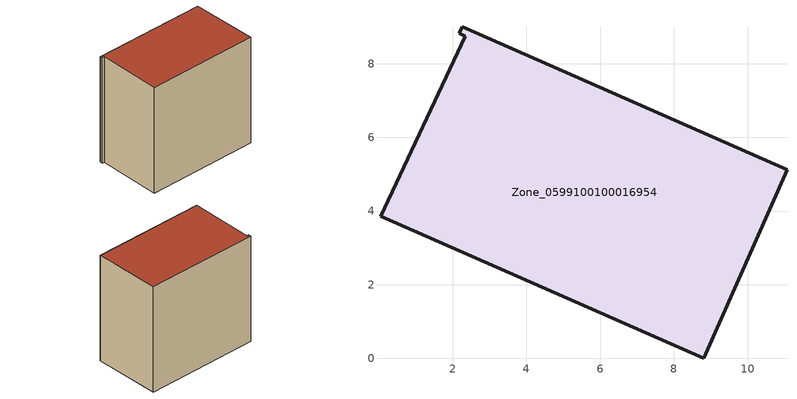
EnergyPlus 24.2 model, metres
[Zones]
Zone_0599100100016954
 floor ground (C_G): 0.04,3.86 2.34,8.75 2.18,8.82 2.26,9.01 11.07,5.12 8.81,0 z0
 wall outside (C_F): 8.81,0 11.07,5.12 2.26,9.01 2.18,8.82 2.34,8.75 0.04,3.86 8.81,0 z0:9.14
 roof outside (C_R): 2.34,8.75 0.04,3.86 8.81,0 11.07,5.12 2.26,9.01 2.18,8.82 z9.14
[BUILDING]
Pand.0599100100016954: North Axis=0; Terrain=City; Loads Convergence Tolerance Value=0.04; Temperature Convergence Tolerance Value=0.4; Solar Distribution=FullExterior; Maximum Number of Warmup Days=25; Minimum Number of Warmup Days=1
[Site:Location]
Rotterdam.The.Hague.AP_ZH_NLD Design_Conditions: Latitude=51.96; Longitude=4.45; Time Zone=1; Elevation=-4.5
[SITE:GROUNDTEMPERATURE:BUILDINGSURFACE]
18, 18, 18, 18, 18, 18, 18, 18, 18, 18, 18, 18
[MATERIAL] Thermal Absorptance=0.9; Solar Absorptance=0.7; Visible Absorptance=0.7
Name | Roughness | Thickness | Conductivity | Density | Specific Heat
G.TI.2015-2018 | MediumSmooth | 0.15 | 0.0428571 | 540 | 1210
F.TI.2015-2018 | Rough | 0.3 | 0.0666667 | 1920 | 840
R.TI.2015-2018 | MediumRough | 0.2 | 0.0333333 | 1500 | 1000
[CONSTRUCTION]
C_G: G.TI.2015-2018
C_F: F.TI.2015-2018
C_R: R.TI.2015-2018
[ZONE]
Zone_0599100100016954: Type=1; Multiplier=1; Ceiling Height=Autocalculate; Volume=Autocalculate; Floor Area=autocalculate; Part of Total Floor Area=Yes
[ZONEINFILTRATION:DESIGNFLOWRATE]
Infil_Zone_0599100100016954: Zone or ZoneList or Space or SpaceList=Zone_0599100100016954; Schedule=AlwaysOn; Design Flow Rate Calculation Method=Flow/Area; Flow Rate per Floor Area=0.0015; Constant Term Coefficient=1; Temperature Term Coefficient=0; Velocity Term Coefficient=0; Velocity Squared Term Coefficient=0
[HVACTEMPLATE:ZONE:IDEALLOADSAIRSYSTEM]
Zone_0599100100016954: Maximum Heating Supply Air Temperature=50; Minimum Cooling Supply Air Temperature=13; Maximum Heating Supply Air Humidity Ratio=0.0156; Minimum Cooling Supply Air Humidity Ratio=0.0077; Heating Limit=NoLimit; Cooling Limit=NoLimit; Dehumidification Control Type=ConstantSensibleHeatRatio; Cooling Sensible Heat Ratio=0.7; Dehumidification Setpoint=60; Humidification Control Type=None; Humidification Setpoint=30; Outdoor Air Method=None; Outdoor Air Flow Rate per Person=0.00944; Outdoor Air Flow Rate per Zone Floor Area=0; Outdoor Air Flow Rate per Zone=0; Demand Controlled Ventilation Type=None; Outdoor Air Economizer Type=NoEconomizer; Heat Recovery Type=None; Sensible Heat Recovery Effectiveness=0.7; Latent Heat Recovery Effectiveness=0.65
[ZONECONTROL:THERMOSTAT]
ThermostatControl_Zone_0599100100016954: Zone or ZoneList=Zone_0599100100016954; Control Type Schedule=DualSetpointControlType; Control 1=Thermostat_Zone_0599100100016954; Temperature Difference Between Cutout And Setpoint=0
[THERMOSTATSETPOINT:DUALSETPOINT]
Thermostat_Zone_0599100100016954: Heating Setpoint Temperature Schedule=HeatingSetpoint_Zone_0599100100016954; Cooling Setpoint Temperature Schedule=CoolingSetpoint_Zone_0599100100016954
[SCHEDULE:COMPACT]
HeatingSetpoint_Zone_0599100100016954: Through: 12/31, For: AllDays, Until: 24:00, 21
CoolingSetpoint_Zone_0599100100016954: Through: 12/31, For: AllDays, Until: 24:00, 24
DualSetpointControlType: Through: 12/31, For: AllDays, Until: 24:00, 4
AlwaysOn: Through: 12/31, For: AllDays, Until: 24:00, 1
